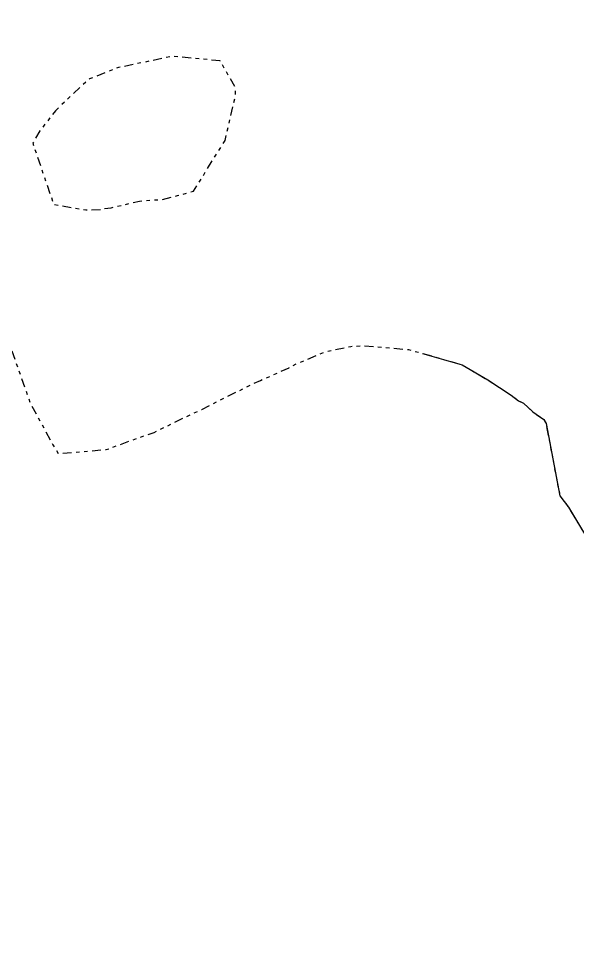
# Model space of a CAD drawing. Header units: feet. Extents: x 2175025 to 2179063, y 467811 to 470338.
# Drawn here: x 2176178.83 to 2176194.47, y 469901.72 to 469928.07 of the extents above; entities that cross this region are included whole.
import ezdxf

# ---------------------------------------------------------------- set-up
doc = ezdxf.new("R2010")
doc.units = ezdxf.units.FT
doc.header["$LTSCALE"] = 0.5
doc.header["$MEASUREMENT"] = 0
doc.linetypes.add('DIVIDE', pattern=[1.25, 0.5, -0.25, 0, -0.25, 0, -0.25])
doc.layers.add('EC', color=35, linetype='DIVIDE')
doc.layers.add('Road Bush Tollway Approximate', color=4, linetype='CONTINUOUS')

msp = doc.modelspace()

# ---------------------------------------------------------------- linework, layer by layer
at = {"layer": 'EC', "color": 43, "elevation": 429, "flags": 128}
msp.add_lwpolyline([(2176158.64, 470087.567), (2176158.857, 470087.429), (2176159.587, 470086.962), (2176160.208, 470086.925), (2176161.03, 470086.821), (2176162.168, 470086.749), (2176162.395, 470086.607), (2176163.192, 470086.069), (2176163.17, 470083.507), (2176163.003, 470081.893), (2176162.771, 470080.625), (2176162.289, 470078.664), (2176162.014, 470077.831), (2176161.831, 470077.186), (2176161.248, 470075.039), (2176160.421, 470072.479), (2176160.332, 470072.178), (2176160.139, 470071.799), (2176158.667, 470069.502), (2176156.862, 470067.127), (2176156.666, 470066.908), (2176156.245, 470066.478), (2176154.284, 470064.408), (2176153.279, 470063.413), (2176150.965, 470063.748), (2176150.375, 470063.806), (2176147.755, 470065.946), (2176146.65, 470066.766), (2176144.995, 470068.387), (2176142.664, 470070.547), (2176142.338, 470070.882), (2176141.889, 470071.366), (2176139.932, 470073.513), (2176138.631, 470073.889), (2176138.389, 470073.948), (2176137.962, 470073.946), (2176136.132, 470074), (2176133.968, 470073.956), (2176133.692, 470073.953), (2176133.206, 470073.94), (2176131.26, 470073.91), (2176130.087, 470073.876), (2176128.742, 470073.82), (2176126.342, 470073.688), (2176126.095, 470073.662), (2176124.854, 470073.53), (2176123.231, 470073.386), (2176122.806, 470073.334), (2176121.437, 470072.993), (2176119.77, 470072.584), (2176119.112, 470072.248), (2176117.933, 470071.72), (2176116.97, 470071.197), (2176116.207, 470070.768), (2176114.805, 470069.789), (2176114.654, 470069.679), (2176113.363, 470068.533), (2176113.276, 470068.451), (2176112.296, 470067.355), (2176112.072, 470067.085), (2176111.46, 470066.226), (2176111.047, 470065.576), (2176110.797, 470065.133), (2176110.443, 470064.364), (2176110.283, 470064.072), (2176110.235, 470063.899), (2176109.97, 470063.052), (2176110.076, 470061.814), (2176110.123, 470061.249), (2176110.601, 470059.547), (2176110.611, 470059.516), (2176110.732, 470059.235), (2176111.306, 470057.826), (2176111.385, 470057.677), (2176112.213, 470056.181), (2176112.312, 470056.027), (2176113.284, 470054.57), (2176113.326, 470054.513), (2176113.726, 470053.975), (2176114.381, 470053.06), (2176114.443, 470052.978), (2176115.451, 470051.632), (2176115.649, 470051.395), (2176116.541, 470050.233), (2176117.841, 470048.557), (2176118.174, 470048.141), (2176119.612, 470046.233), (2176119.78, 470046.007), (2176121.383, 470043.915), (2176121.398, 470043.894), (2176121.623, 470043.612), (2176123.023, 470041.79), (2176123.151, 470041.625), (2176124.696, 470039.76), (2176124.904, 470039.517), (2176126.451, 470037.855), (2176126.634, 470037.666), (2176128.281, 470036.208), (2176128.333, 470036.159), (2176128.339, 470036.156), (2176129.993, 470035.113), (2176131.468, 470035.115), (2176133.278, 470034.812), (2176136.066, 470034.448), (2176136.574, 470034.395), (2176136.93, 470034.341), (2176137.101, 470034.254), (2176138.282, 470033.754), (2176138.889, 470033.499), (2176139.648, 470033.176), (2176140.521, 470032.705), (2176141.031, 470032.5), (2176142.403, 470031.769), (2176142.618, 470031.658), (2176142.675, 470031.619), (2176144.313, 470030.907), (2176144.907, 470030.553), (2176145.889, 470030.056), (2176146.78, 470029.396), (2176147.269, 470029.042), (2176148.062, 470028.089), (2176148.321, 470027.756), (2176148.69, 470026.618), (2176148.848, 470026.031), (2176148.54, 470023.783), (2176148.14, 470021.209), (2176148, 470020.153), (2176147.878, 470019.276), (2176147.096, 470016.73), (2176146.625, 470014.577), (2176146.314, 470013.238), (2176146.391, 470012.273), (2176146.416, 470009.704), (2176146.826, 470007.566), (2176147.123, 470005.825), (2176147.729, 470003.14), (2176148.022, 470001.836), (2176148.754, 469998.789), (2176148.997, 469997.804), (2176149.816, 469994.459), (2176149.995, 469993.759), (2176150.871, 469990.125), (2176150.976, 469989.723), (2176151.896, 469985.773), (2176151.913, 469985.713), (2176152.079, 469985.003), (2176152.815, 469981.723), (2176152.877, 469981.395), (2176152.908, 469981.145), (2176153.373, 469978.509), (2176153.384, 469978.38), (2176153.638, 469975.484), (2176153.652, 469975.238), (2176153.803, 469972.399), (2176153.829, 469971.927), (2176153.947, 469969.301), (2176153.995, 469968.596), (2176154.131, 469966.228), (2176154.217, 469965.369), (2176154.418, 469963.216), (2176154.551, 469962.345), (2176154.881, 469960.311), (2176155.043, 469959.609), (2176155.736, 469957.641), (2176155.822, 469957.4), (2176156.012, 469957.105), (2176157.583, 469954.661), (2176158.091, 469954.079), (2176159.553, 469952.303), (2176160.214, 469951.704), (2176161.711, 469950.289), (2176162.367, 469949.778), (2176163.998, 469948.51), (2176164.538, 469948.118), (2176166.358, 469946.865), (2176166.718, 469946.598), (2176168.736, 469945.254), (2176168.901, 469945.117), (2176171.068, 469943.558), (2176171.078, 469943.547), (2176172.153, 469942.561), (2176173.227, 469941.571), (2176173.257, 469941.544), (2176175.7, 469938.482), (2176177.853, 469935.775), (2176178.174, 469935.405), (2176178.564, 469934.92), (2176178.241, 469934.749), (2176176.49, 469933.609), (2176176.274, 469933.543), (2176174.45, 469932.3), (2176174.364, 469932.245), (2176174.377, 469932.16), (2176174.66, 469930.664), (2176175.145, 469929.193), (2176175.388, 469928.403), (2176175.947, 469926.721), (2176176.156, 469926.077), (2176176.749, 469924.295), (2176176.931, 469923.741), (2176177.55, 469921.886), (2176177.72, 469921.384), (2176178.351, 469919.518), (2176178.564, 469918.939), (2176179.149, 469917.284), (2176179.781, 469916.119), (2176179.931, 469915.874), (2176181.193, 469915.982), (2176181.278, 469915.986), (2176182.337, 469916.375), (2176182.618, 469916.469), (2176183.37, 469916.841), (2176183.956, 469917.112), (2176184.37, 469917.327), (2176185.292, 469917.784), (2176185.365, 469917.818), (2176185.598, 469917.926), (2176186.399, 469918.282), (2176186.63, 469918.405), (2176187.444, 469918.74), (2176188.131, 469918.882), (2176188.501, 469918.9), (2176189.743, 469918.794), (2176190.142, 469918.682), (2176191.249, 469918.364), (2176191.964, 469917.941), (2176192.624, 469917.513), (2176192.83, 469917.355), (2176192.963, 469917.289), (2176193.226, 469917.043), (2176193.533, 469916.827), (2176193.599, 469916.716), (2176193.986, 469914.688), (2176194.225, 469914.37), (2176195.117, 469912.894), (2176196.114, 469911.727), (2176196.996, 469910.683), (2176198.084, 469909.471), (2176199.069, 469908.365), (2176200.066, 469907.276), (2176201.191, 469906.019), (2176202.048, 469905.082), (2176203.255, 469903.705), (2176204.022, 469902.848), (2176205.21, 469901.453), (2176205.984, 469900.553), (2176207.072, 469899.251), (2176207.931, 469898.19), (2176209.109, 469896.953), (2176209.877, 469895.815), (2176210.123, 469895.629), (2176210.247, 469895.288), (2176210.393, 469894.448), (2176210.458, 469893.811), (2176210.442, 469893.252), (2176210.355, 469892.417), (2176210.271, 469891.963), (2176210.05, 469891.076), (2176209.91, 469890.592), (2176209.628, 469889.766), (2176209.42, 469889.166), (2176209.153, 469888.47), (2176208.886, 469887.721), (2176208.68, 469887.174), (2176208.395, 469886.294), (2176208.261, 469885.863), (2176208.02, 469884.918), (2176207.976, 469884.517), (2176207.855, 469883.63), (2176207.935, 469882.994), (2176207.906, 469882.57), (2176207.621, 469878.258), (2176207.436, 469876.747), (2176206.832, 469872.429), (2176206.647, 469871.232), (2176205.731, 469866.412), (2176205.64, 469865.928), (2176205.067, 469863.299), (2176204.584, 469862.085), (2176203.794, 469860.269), (2176203.587, 469859.776), (2176203.46, 469859.488), (2176202.987, 469860.092), (2176202.382, 469860.819), (2176202.063, 469861.839), (2176201.455, 469863.609), (2176200.98, 469865.233), (2176200.559, 469866.711), (2176199.956, 469868.74), (2176199.63, 469869.482), (2176199.213, 469870.427), (2176198.639, 469871.655), (2176198.189, 469872.82), (2176197.487, 469872.272), (2176196.942, 469872.582)], dxfattribs=at)
at = {"layer": 'EC', "color": 43, "elevation": 430, "flags": 128}
msp.add_lwpolyline([(2176181.224, 469922.753), (2176181.415, 469922.77), (2176182.211, 469922.958), (2176182.856, 469923.005), (2176183.277, 469923.111), (2176183.721, 469923.233), (2176184.381, 469924.298), (2176184.605, 469924.655), (2176184.899, 469925.919), (2176184.893, 469926.145), (2176184.468, 469926.889), (2176183.137, 469927.017), (2176181.622, 469926.703), (2176180.808, 469926.382), (2176180.599, 469926.208), (2176179.852, 469925.49), (2176179.412, 469924.923), (2176179.216, 469924.581), (2176179.802, 469922.864), (2176180.708, 469922.712), (2176181.153, 469922.72)], close=True, dxfattribs=at)
at = {"layer": 'EC', "color": 43, "linetype": 'Continuous', "elevation": 429, "flags": 128}
msp.add_lwpolyline([(2176190.136, 469918.684), (2176190.142, 469918.682), (2176191.249, 469918.364), (2176191.964, 469917.941), (2176192.624, 469917.513), (2176192.83, 469917.355), (2176192.963, 469917.289), (2176193.226, 469917.043), (2176193.533, 469916.827), (2176193.599, 469916.716), (2176193.986, 469914.688), (2176194.225, 469914.37), (2176195.117, 469912.894), (2176196.114, 469911.727), (2176196.996, 469910.683), (2176198.084, 469909.471), (2176199.069, 469908.365), (2176200.066, 469907.276), (2176201.191, 469906.019), (2176202.048, 469905.082), (2176203.255, 469903.705), (2176204.022, 469902.848), (2176205.21, 469901.453)], dxfattribs=at)
at = {"layer": 'Road Bush Tollway Approximate', "color": 7}
for radius in [2093.6, 2057.855]:
    msp.add_arc((2174448.305, 468713.035, -18.307), radius, 30.539066, 46.28453, dxfattribs=at)

doc.saveas('drawing.dxf')
